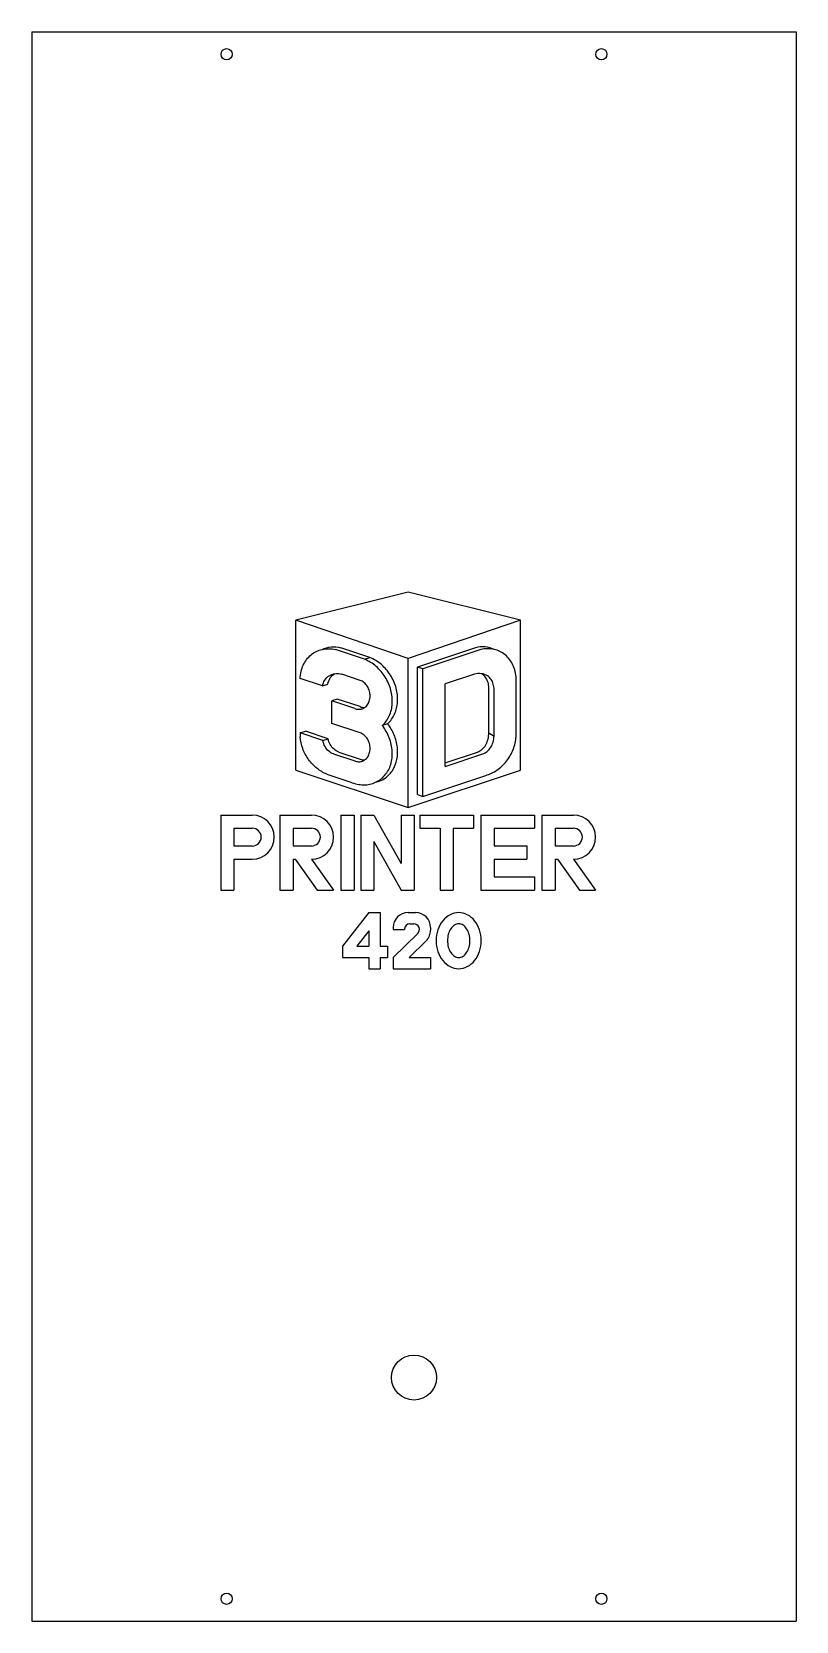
# Model space of a CAD drawing. Extents: x -102 to 102, y 0 to 424.
import ezdxf

# ---------------------------------------------------------------- set-up
doc = ezdxf.new("R2010")
doc.units = 0
doc.header["$LTSCALE"] = 2.5
doc.layers.get('0').update_dxf_attribs({"linetype": 'CONTINUOUS'})

msp = doc.modelspace()

# ---------------------------------------------------------------- linework, layer by layer
at = {"color": 9, "linetype": 'CONTINUOUS'}
for p, q in [((-102, 424), (-102, 0)), ((-102, 424), (-70, 424)), ((-70, 424), (70, 424)), ((70, 424), (102, 424)), ((102, 424), (102, 0)), ((-102, 0), (-70, 0)), ((-70, 0), (70, 0)), ((70, 0), (102, 0))]:
    msp.add_line(p, q, dxfattribs=at)
at = {"color": 2, "linetype": 'CONTINUOUS'}
for p, q in [((-1.57, 274.53), (-31.57, 267.05)), ((28.43, 267.05), (-1.57, 274.53)), ((-31.57, 227.05), (-31.57, 267.05)), ((-1.57, 256.85), (-31.57, 267.05)), ((28.43, 267.05), (-1.57, 256.85)), ((28.43, 227.05), (28.43, 267.05)), ((-1.57, 217.05), (-1.57, 256.85)), ((-31.57, 227.05), (-1.57, 217.05)), ((-1.57, 217.05), (28.43, 227.05))]:
    msp.add_line(p, q, dxfattribs=at)
at = {"color": 10, "linetype": 'CONTINUOUS'}
for p, q in [((-13.2, 256.61), (-20.97, 259.2)), ((-11.78, 257.1), (-19.55, 259.69)), ((16.41, 259.69), (0.93, 254.52)), ((17.83, 259.2), (2.35, 254.04)), ((-13.2, 256.61), (-11.78, 257.1)), ((0.93, 220.52), (0.93, 254.52)), ((2.35, 254.04), (0.93, 254.52)), ((-24.42, 249.5), (-30.39, 251.49)), ((-14.63, 251.08), (-19.25, 252.62)), ((2.35, 220.03), (2.35, 254.04)), ((16.11, 252.62), (8.35, 250.04)), ((27.25, 235.95), (27.25, 251.49)), ((-24.42, 249.5), (-23, 249.98)), ((-20.53, 246.01), (-21.95, 245.53)), ((-14.41, 243.97), (-20.53, 246.01)), ((8.35, 228.99), (8.35, 250.04)), ((19.93, 237.02), (19.93, 249.39)), ((21.35, 236.09), (21.35, 248.9)), ((-21.95, 239.52), (-21.95, 245.53)), ((-15.83, 243.49), (-21.95, 245.53)), ((-14.63, 237.08), (-21.95, 239.52)), ((-7.05, 239.43), (-8.47, 238.95)), ((-30.39, 236.95), (-28.97, 237.43)), ((-24.34, 234.93), (-30.39, 236.95)), ((-30.39, 236.95), (-30.39, 235.95)), ((-22.92, 235.41), (-28.97, 237.43)), ((-24.34, 234.93), (-22.92, 235.41)), ((19.93, 237.02), (21.35, 236.09)), ((-21.48, 231.37), (-15.83, 229.49)), ((-20.06, 231.85), (-14.41, 229.97)), ((8.35, 228.99), (16.92, 231.85)), ((8.35, 228.04), (18.34, 231.37)), ((8.35, 228.04), (8.35, 228.99)), ((-23.23, 225.95), (-16.88, 223.83)), ((2.35, 220.03), (19.15, 225.63)), ((0.93, 220.52), (2.35, 220.03))]:
    msp.add_line(p, q, dxfattribs=at)
at = {"color": 1, "linetype": 'CONTINUOUS'}
for p, q in [((-51.57, 215.05), (-51.57, 195.05)), ((-51.57, 215.05), (-43.16, 215.05)), ((-35.78, 215.05), (-35.78, 195.05)), ((-35.78, 215.05), (-27.37, 215.05)), ((-19.5, 215.05), (-19.5, 195.05)), ((-19.5, 215.05), (-16, 215.05)), ((-16, 215.05), (-16, 195.05)), ((-14.21, 215.05), (-14.21, 195.05)), ((-14.21, 215.05), (-10.71, 215.05)), ((-10.71, 215.05), (-3.43, 202.13)), ((-3.43, 215.05), (0.07, 215.05)), ((-3.43, 215.05), (-3.43, 202.13)), ((0.07, 215.05), (0.07, 195.05)), ((1.57, 215.05), (15.86, 215.05)), ((1.57, 215.05), (1.57, 211.55)), ((15.86, 215.05), (15.86, 211.55)), ((17.86, 215.05), (32.14, 215.05)), ((17.86, 215.05), (17.86, 195.05)), ((32.14, 215.05), (32.14, 211.55)), ((34.14, 215.05), (42.55, 215.05)), ((34.14, 215.05), (34.14, 195.05)), ((-48.07, 211.55), (-48.07, 206.8)), ((-48.07, 211.55), (-43.16, 211.55)), ((-32.28, 211.55), (-32.28, 206.8)), ((-32.28, 211.55), (-27.37, 211.55)), ((-10.71, 207.96), (-3.43, 195.05)), ((-10.71, 207.96), (-10.71, 195.05)), ((1.57, 211.55), (6.97, 211.55)), ((6.97, 211.55), (6.97, 195.05)), ((10.47, 211.55), (15.86, 211.55)), ((10.47, 211.55), (10.47, 195.05)), ((21.36, 211.55), (21.36, 206.8)), ((21.36, 211.55), (32.14, 211.55)), ((37.64, 211.55), (37.64, 206.8)), ((37.64, 211.55), (42.55, 211.55)), ((-48.07, 206.8), (-43.16, 206.8)), ((-32.28, 206.8), (-27.37, 206.8)), ((21.36, 206.8), (30.14, 206.8)), ((30.14, 206.8), (30.14, 203.3)), ((37.64, 206.8), (42.55, 206.8)), ((-48.07, 203.3), (-48.07, 195.05)), ((-48.07, 203.3), (-43.16, 203.3)), ((-32.28, 203.3), (-32.28, 195.05)), ((-32.28, 203.3), (-31.67, 203.3)), ((-31.67, 203.3), (-25.8, 195.05)), ((-27.37, 203.3), (-21.5, 195.05)), ((21.36, 203.3), (21.36, 198.55)), ((21.36, 203.3), (30.14, 203.3)), ((37.64, 203.3), (38.26, 203.3)), ((37.64, 203.3), (37.64, 195.05)), ((38.26, 203.3), (44.13, 195.05)), ((42.55, 203.3), (48.43, 195.05)), ((-51.57, 195.05), (-48.07, 195.05)), ((-35.78, 195.05), (-32.28, 195.05)), ((-25.8, 195.05), (-21.5, 195.05)), ((-19.5, 195.05), (-16, 195.05)), ((-14.21, 195.05), (-10.71, 195.05)), ((-3.43, 195.05), (0.07, 195.05)), ((6.97, 195.05), (10.47, 195.05)), ((17.86, 195.05), (32.14, 195.05)), ((21.36, 198.55), (32.14, 198.55)), ((32.14, 198.55), (32.14, 195.05)), ((34.14, 195.05), (37.64, 195.05)), ((44.13, 195.05), (48.43, 195.05)), ((-12.07, 189.05), (-19.07, 180.05)), ((-12.07, 189.05), (-9.07, 189.05)), ((-9.07, 189.05), (-9.07, 180.05)), ((-1.57, 189.05), (0.43, 189.05)), ((-12.07, 184.16), (-15.27, 180.05)), ((-12.07, 184.16), (-12.07, 180.05)), ((-5.57, 185.05), (-5.57, 184.55)), ((-5.57, 184.55), (-2.57, 184.55)), ((-5.57, 177.05), (0.9, 183.4)), ((-1.07, 186.05), (-0.07, 186.05)), ((4.43, 185.05), (4.43, 184.34)), ((-19.07, 180.05), (-19.07, 177.05)), ((-15.27, 180.05), (-12.07, 180.05)), ((-9.07, 180.05), (-7.07, 180.05)), ((-7.07, 180.05), (-7.07, 177.05)), ((-1.29, 177.05), (3.23, 181.49)), ((-19.07, 177.05), (-12.07, 177.05)), ((-12.07, 177.05), (-12.07, 174.05)), ((-12.07, 174.05), (-9.07, 174.05)), ((-9.07, 177.05), (-9.07, 174.05)), ((-9.07, 177.05), (-7.07, 177.05)), ((-5.57, 177.05), (-5.57, 174.05)), ((-5.57, 174.05), (4.43, 174.05)), ((-1.29, 177.05), (4.43, 177.05)), ((4.43, 177.05), (4.43, 174.05))]:
    msp.add_line(p, q, dxfattribs=at)
at = {"color": 10, "linetype": 'CONTINUOUS'}
for points in [[(-30.39, 251.49, -0.096184), (-29.54, 255.07, -0.11122), (-27.47, 257.8, -0.11888), (-24.51, 259.26, -0.11888)], [(-24.51, 259.26, -0.087372), (-22.12, 259.89, -0.081054), (-19.55, 259.69, -0.081054)], [(-24.51, 259.26, -0.059256), (-22.77, 259.43, -0.055564), (-20.97, 259.2, -0.055564)], [(21.37, 259.26, 0.087372), (18.98, 259.89, 0.081054), (16.41, 259.69, 0.081054)], [(21.37, 259.26, 0.059256), (19.63, 259.43, 0.055564), (17.83, 259.2, 0.055564)], [(27.25, 251.49, 0.096184), (26.4, 255.07, 0.11122), (24.33, 257.8, 0.11888), (21.37, 259.26, 0.11888)], [(-8.47, 238.95, 0.104428), (-6.6, 241.51, 0.092042), (-5.8, 244.8, 0.080672), (-6.18, 248.4, 0.074582), (-7.69, 251.85, 0.074677), (-10.13, 254.71, 0.080947), (-13.2, 256.61, 0.080947)], [(-7.05, 239.43, 0.104428), (-5.18, 242, 0.092042), (-4.38, 245.28, 0.080672), (-4.76, 248.88, 0.074582), (-6.27, 252.33, 0.074677), (-8.71, 255.19, 0.080947), (-11.78, 257.1, 0.080947)], [(-24.42, 249.5, -0.099371), (-23.81, 251.08, -0.108783), (-22.66, 252.21, -0.10685), (-21.12, 252.77, -0.10685)], [(-23, 249.98, -0.103801), (-22.35, 251.62, -0.113573), (-21.12, 252.77, -0.113573)], [(-21.12, 252.77, -0.102654), (-19.25, 252.62, -0.102654)], [(-13.17, 243.75, 0.096271), (-12.35, 244.6, 0.084295), (-11.84, 245.76, 0.075195), (-11.72, 247.09, 0.071303), (-11.99, 248.44, 0.072996), (-12.62, 249.65, 0.080154), (-13.54, 250.56, 0.09151), (-14.63, 251.08, 0.09151)], [(17.98, 252.77, 0.102654), (16.11, 252.62, 0.102654)], [(19.93, 249.39, 0.075441), (19.64, 250.77, 0.083649), (18.98, 251.93, 0.088198), (17.98, 252.77, 0.088198)], [(21.35, 248.9, 0.078199), (21.05, 250.33, 0.086898), (20.34, 251.51, 0.091326), (19.28, 252.35, 0.088489), (17.98, 252.77, 0.088489)], [(-15.83, 243.49, 0.079328), (-14.91, 243.27, 0.084651), (-14, 243.36, 0.084385), (-13.17, 243.75, 0.084385)], [(-14.41, 243.97, 0.108831), (-13.17, 243.75, 0.108831)], [(-10.23, 223.79, 0.099898), (-7.62, 224.97, 0.098211), (-5.66, 227.08, 0.088853), (-4.56, 229.9, 0.07818), (-4.43, 233.14, 0.070681), (-5.29, 236.43, 0.067802), (-7.05, 239.43, 0.067802)], [(-10.23, 223.79, 0.109744), (-7.75, 225.69, 0.101362), (-6.2, 228.55, 0.088347), (-5.8, 232.02, 0.078413), (-6.59, 235.64, 0.074402), (-8.47, 238.95, 0.074402)], [(-23.23, 225.95, -0.075128), (-25.91, 227.52, -0.06871), (-28.14, 229.88, -0.0668), (-29.69, 232.79, -0.069511), (-30.39, 235.95, -0.069511)], [(-21.48, 231.37, -0.094254), (-22.76, 232.13, -0.084103), (-23.75, 233.36, -0.074378), (-24.34, 234.93, -0.074378)], [(-20.06, 231.85, -0.094254), (-21.34, 232.61, -0.084103), (-22.33, 233.84, -0.074378), (-22.92, 235.41, -0.074378)], [(-13.17, 229.75, 0.096271), (-12.35, 230.6, 0.084295), (-11.84, 231.76, 0.075195), (-11.72, 233.09, 0.071303), (-11.99, 234.44, 0.072996), (-12.62, 235.64, 0.080154), (-13.54, 236.56, 0.09151), (-14.63, 237.08, 0.09151)], [(16.92, 231.85, 0.092456), (18.17, 232.59, 0.082733), (19.16, 233.79, 0.073288), (19.76, 235.31, 0.067214), (19.93, 237.02, 0.067214)], [(18.34, 231.37, 0.086784), (19.52, 232.05, 0.078355), (20.47, 233.13, 0.069815), (21.1, 234.52, 0.063824), (21.35, 236.09, 0.063824)], [(19.15, 225.63, 0.084253), (22.14, 227.04, 0.075523), (24.68, 229.44, 0.072385), (26.45, 232.54, 0.075117), (27.25, 235.95, 0.075117)], [(-15.83, 229.49, 0.079328), (-14.91, 229.27, 0.084651), (-14, 229.36, 0.084385), (-13.17, 229.75, 0.084385)], [(-14.41, 229.97, 0.108831), (-13.17, 229.75, 0.108831)], [(-16.88, 223.83, 0.096466), (-13.44, 223.12, 0.109565), (-10.23, 223.79, 0.109565)]]:
    msp.add_lwpolyline(points, format="xyb", dxfattribs=at)
at = {"color": 1, "linetype": 'CONTINUOUS'}
for points in [[(17.93, 181.55, 0.080167), (17.47, 184.42, 0.088923), (16.17, 186.85, 0.104957), (14.23, 188.48, 0.120011), (11.93, 189.05, 0.120011), (9.63, 188.48, 0.104957), (7.69, 186.85, 0.088923), (6.39, 184.42, 0.080167), (5.93, 181.55, 0.080167), (6.39, 178.68, 0.088923), (7.69, 176.24, 0.104957), (9.63, 174.62, 0.120011), (11.93, 174.05, 0.120011), (14.23, 174.62, 0.104957), (16.17, 176.24, 0.088923), (17.47, 178.68, 0.080167)], [(14.93, 181.55, 0.067459), (14.7, 183.27, 0.079812), (14.05, 184.73, 0.107118), (13.08, 185.7, 0.139889), (11.93, 186.05, 0.139889), (10.78, 185.7, 0.107118), (9.81, 184.73, 0.079812), (9.16, 183.27, 0.067459), (8.93, 181.55, 0.067459), (9.16, 179.82, 0.079812), (9.81, 178.36, 0.107118), (10.78, 177.39, 0.139889), (11.93, 177.05, 0.139889), (13.08, 177.39, 0.107118), (14.05, 178.36, 0.079812), (14.7, 179.82, 0.067459)]]:
    msp.add_lwpolyline(points, format="xyb", close=True, dxfattribs=at)
at = {"color": 9, "linetype": 'CONTINUOUS'}
for centre, radius in [((-50, 418), 1.5), ((50, 418), 1.5), ((0, 65), 6), ((-50, 6), 1.5), ((50, 6), 1.5)]:
    msp.add_circle(centre, radius, dxfattribs=at)
at = {"color": 1, "linetype": 'CONTINUOUS'}
for centre, radius, start, end in [((-43.16, 209.17), 5.88, -90, 90), ((-27.37, 209.17), 5.88, -90, 90), ((42.55, 209.17), 5.88, -90, 90), ((-43.16, 209.17), 2.38, -90, 90), ((-27.37, 209.17), 2.38, -90, 90), ((42.55, 209.17), 2.38, -90, 90), ((-1.57, 185.05), 4, 90, 180), ((0.43, 185.05), 4, 0, 90), ((-1.07, 184.55), 1.5, 90, 180), ((-0.07, 184.55), 1.5, -49.6073, 90), ((0.43, 184.34), 4, -45.5112, 0)]:
    msp.add_arc(centre, radius, start, end, dxfattribs=at)

doc.saveas('drawing.dxf')
